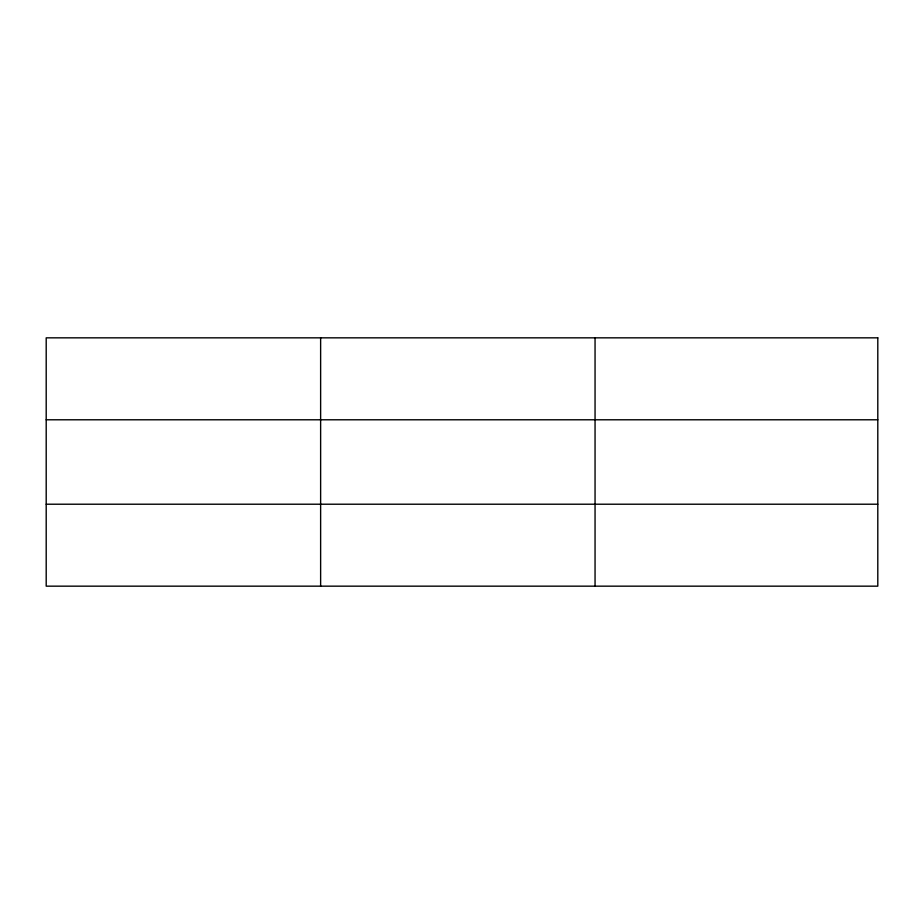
<?xml version="1.0" encoding="UTF-8"?>
<svg xmlns="http://www.w3.org/2000/svg" width="924" height="924" viewBox="0 0 924 924"><rect width="100%" height="100%" fill="white"/><g stroke="black" fill="none" stroke-linecap="round" stroke-linejoin="round"><path stroke-width="1.39" d="M320.628 586.163L320.628 337.838M595.056 586.163L595.056 337.838M46.2 419.785L877.8 419.785M46.2 504.215L877.8 504.215M877.8 337.838L877.8 586.163L46.2 586.163L46.2 337.838L877.8 337.838"/></g></svg>
